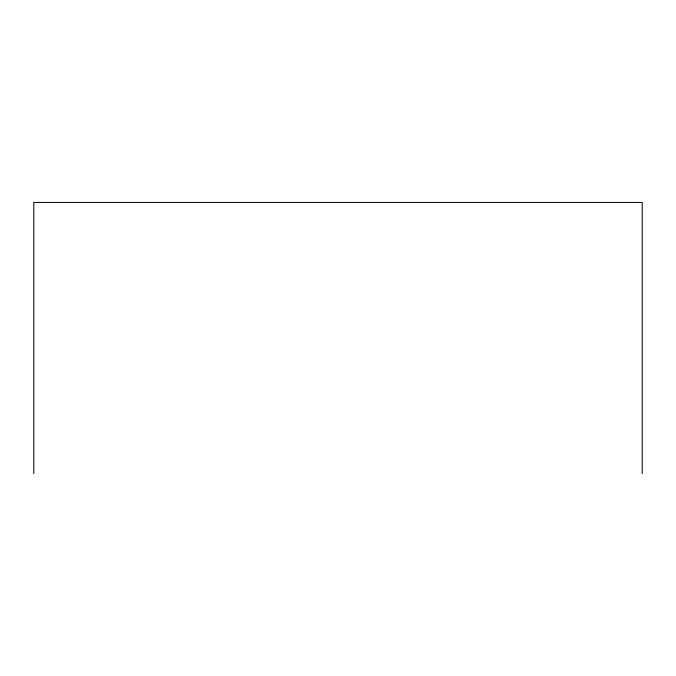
<?xml version="1.0" encoding="UTF-8"?>
<svg xmlns="http://www.w3.org/2000/svg" width="676" height="676" viewBox="0 0 676 676"><rect width="100%" height="100%" fill="white"/><g stroke="black" fill="none" stroke-linecap="round" stroke-linejoin="round"><path stroke-width="1.01" d="M642.2 473.563L642.2 202.437L33.8 202.437L33.8 473.563"/></g></svg>
